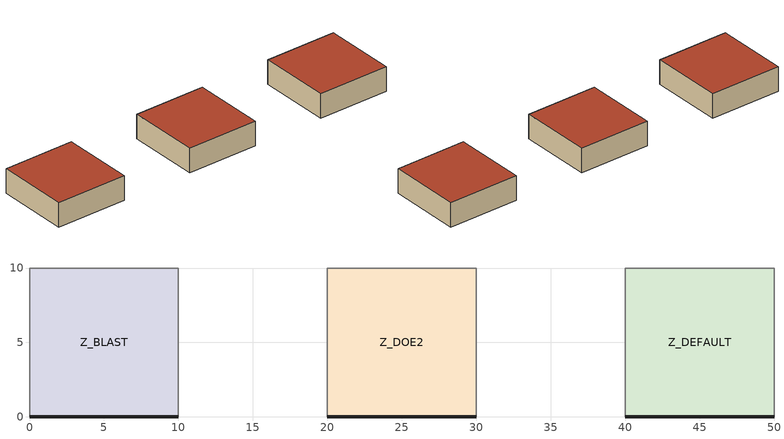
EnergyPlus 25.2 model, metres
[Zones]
Z_BLAST
 floor adiabatic (Wand_Beton): 0,0 0,10 10,10 10,0 z0
 wall outside (Wand_Beton): 0,0 10,0 z0:3.4
 wall adiabatic (Wand_Beton): 10,0 10,10 0,10 0,0 z0:3.4
 roof outside (Wand_Beton): 0,10 0,0 10,0 10,10 z3.4
Z_DOE2
 floor adiabatic (Wand_Beton): 20,0 20,10 30,10 30,0 z0
 wall outside (Wand_Beton): 20,0 30,0 z0:3.4
 wall adiabatic (Wand_Beton): 30,0 30,10 20,10 20,0 z0:3.4
 roof outside (Wand_Beton): 20,10 20,0 30,0 30,10 z3.4
Z_DEFAULT
 floor adiabatic (Wand_Beton): 40,0 40,10 50,10 50,0 z0
 wall outside (Wand_Beton): 40,0 50,0 z0:3.4
 wall adiabatic (Wand_Beton): 50,0 50,10 40,10 40,0 z0:3.4
 roof outside (Wand_Beton): 40,10 40,0 50,0 50,10 z3.4
[Building]
Windprofil_Test: North Axis {deg}=0; Terrain=Country; Loads Convergence Tolerance Value {W}=0.04; Temperature Convergence Tolerance Value {deltaC}=0.4; Solar Distribution=FullExterior; Maximum Number of Warmup Days=25; Minimum Number of Warmup Days=6
[Site:Location]
Augsburg_Test: Latitude {deg}=48.35; Longitude {deg}=10.9; Time Zone {hr}=1; Elevation {m}=494
[SizingPeriod:DesignDay]
Isotherm_5.072mps: Month=7; Day of Month=21; Day Type=SummerDesignDay; Maximum Dry-Bulb Temperature {C}=17; Daily Dry-Bulb Temperature Range {deltaC}=0; Dry-Bulb Temperature Range Modifier Type=DefaultMultipliers; Humidity Condition Type=Wetbulb; Wetbulb or DewPoint at Maximum Dry-Bulb {C}=12; Barometric Pressure {Pa}=95500; Wind Speed {m/s}   <== Referenzgeschwindigkeit=5.072; Wind Direction {deg}=270; Rain Indicator=No; Snow Indicator=No; Daylight Saving Time Indicator=No; Solar Model Indicator=ASHRAEClearSky; Sky Clearness   <== kein Solareintrag=0
[Site:WeatherStation]
Wind Sensor Height Above Ground {m}=10; Wind Speed Profile Exponent=0; Wind Speed Profile Boundary Layer Thickness {m}=270; Air Temperature Sensor Height Above Ground {m}=1.5
[Site:HeightVariation]
Wind Speed Profile Exponent=0; Wind Speed Profile Boundary Layer Thickness {m}=270; Air Temperature Gradient Coefficient {K/m}=0
[Material]
Beton_200mm: Roughness=MediumRough; Thickness {m}=0.2; Conductivity {W/m-K}=2.1; Density {kg/m3}=2400; Specific Heat {J/kg-K}=880; Thermal Absorptance=0.9; Solar Absorptance=0.7; Visible Absorptance=0.7
[Construction]
Wand_Beton: Beton_200mm
[Zone] Type=1; Multiplier=1; Part of Total Floor Area=Yes
Z_BLAST; Z_DOE2; Z_DEFAULT
[ZoneVentilation:DesignFlowRate] Schedule=Sch_Immer_1; Design Flow Rate Calculation Method=Flow/Zone; Ventilation Type=Natural; Fan Pressure Rise {Pa}=0; Fan Total Efficiency=1; Velocity Squared Term Coefficient=0; Minimum Indoor Temperature {C}=-100; Maximum Indoor Temperature {C}=100; Delta Temperature {deltaC}   <== erzwingt Betrieb=-100; Minimum Outdoor Temperature {C}=-100; Maximum Outdoor Temperature {C}=100; Maximum Wind Speed {m/s}=40
Name | Zone or ZoneList | Design Flow Rate {m3/s} | Constant Term Coefficient | Temperature Term Coefficient | Velocity Term Coefficient
Vent_BLAST | Z_BLAST | 7.1481 | 0.606 | 0.03636 | 0.1177
Vent_DOE2 | Z_DOE2 | 9.5329 | 0 | 0 | 0.224
Vent_DEFAULT | Z_DEFAULT | 10.8306 | 1 | 0 | 0
[Schedule:Constant]
Sch_Immer_1: Hourly Value=1
